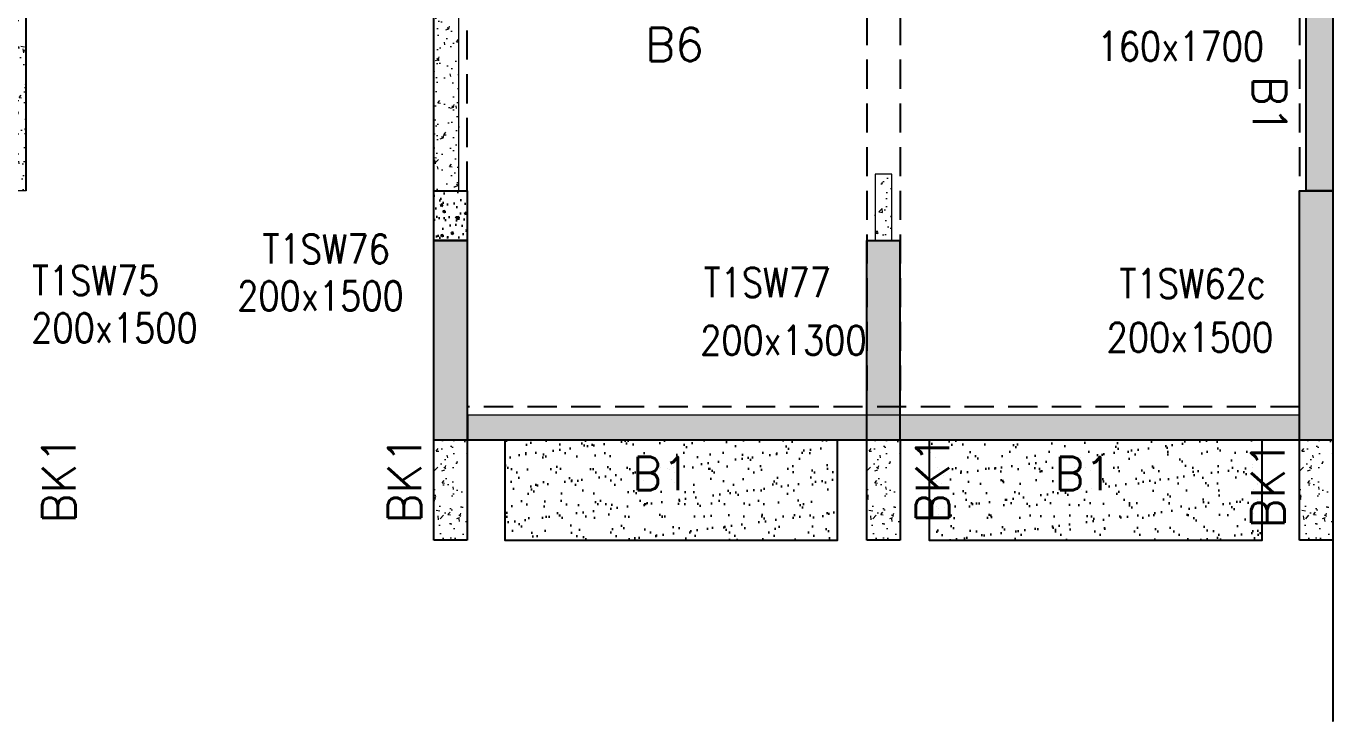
# Model space of a CAD drawing. Header units: millimetres. Extents: x 1078357 to 2594950, y -4969473 to -4636555.
# Drawn here: x 2202055 to 2209905, y -4675745 to -4671563 of the extents above; entities that cross this region are included whole.
import ezdxf

# ---------------------------------------------------------------- set-up
doc = ezdxf.new("R2010")
doc.units = ezdxf.units.MM
for name, pattern in [('CONTINOUS', [0]), ('HIDDEN', [0.375, 0.25, -0.125]), ('New Retail block$0$CONTINOUS', [0])]:
    doc.linetypes.add(name, pattern=pattern)
for name, color, linetype, lineweight in [('A-_ANOTDIMA_D-', 6, 'Continuous', 13), ('COL. NO.', 30, 'Continuous', 25), ('COL. SIZE', 7, 'Continuous', 25), ('HATCH', 8, 'Continuous', 30), ('RCC UPSTAND', 43, 'Continuous', 30), ('S-NON STR RCC WALL', 8, 'Continuous', 0)]:
    doc.layers.add(name, color=color, linetype=linetype, lineweight=lineweight)
for name, color, linetype in [('B-200x325', 201, 'HIDDEN'), ('B-200x650', 241, 'HIDDEN'), ('EXPANSION JOINT', 10, 'HIDDEN'), ('NON STR. RCC WALL', 6, 'Continuous'), ('S-COLUMN_SHEAR WALL', 1, 'Continuous'), ('S-PROJECTION', 54, 'New Retail block$0$CONTINOUS')]:
    doc.layers.add(name, color=color, linetype=linetype)
doc.styles.add('ROMANS', font='romans.shx', dxfattribs={"width": 0.85})
pattern_1 = [(50, (-4174040.86, 23111537.25), (182.184669, -15.9390855), [19.05, -209.55]), (355, (-4174040.86, 23111537.25), (-35.2434214, 191.0568452), [15.24, -167.6405842]), (100.4514447, (-4174025.68, 23111535.92), (146.9412471, 175.1177519), [16.1900088, -178.0902446]), (46.1842, (-4174040.86, 23111588.05), (271.0790409, -42.042328), [28.575, -314.325]), (96.6355576, (-4174018.27, 23111584.54), (237.404134, 247.4261246), [24.2850231, -267.1356082]), (351.1841512, (-4174040.86, 23111588.05), (237.404134, 247.4261246), [22.859967, -251.459732]), (21, (-4174015.46, 23111575.35), (151.6143913, -102.2651982), [19.05, -209.55]), (326, (-4174015.46, 23111575.35), (61.8020283, 184.1879661), [15.24, -167.64]), (71.451445, (-4174002.83, 23111566.83), (213.4164193, 81.9227689), [16.1900088, -178.0899376]), (37.5, (-4174040.86, 23111537.25), (3.08860325, 84.55503887), [0, -165.608, 0, -170.18, 0, -168.275]), (7.5, (-4174040.86, 23111537.25), (66.8196625, 100.18057482), [0, -97.028, 0, -161.798, 0, -64.135]), (327.5, (-4174097.5, 23111537.25), (135.59059517, -5.728744), [0, -63.5, 0, -198.12, 0, -262.89]), (317.5, (-4174122.9, 23111537.25), (148.1291814, 25.42649103), [0, -82.55, 0, -131.572, 0, -186.69])]

# ---------------------------------------------------------------- blocks, each defined once
blk = doc.blocks.new('G$CD63B60BD')
at = {"layer": 'COL. NO.', "linetype": 'Continuous', "style": 'ROMANS', "width": 0.85}
for s, p in [('T1SW76', (38120.4, 1062.3, -320.4)), ('T1SW75', (36735.3, 872.8, -320.4)), ('T1SW77', (40770.4, 860.9, -320.4)), ('T1SW62c', (43268.2, 854.3, -323.1))]:
    blk.add_text(s, height=175, dxfattribs=at).set_placement(p)
at = {"layer": 'COL. SIZE', "linetype": 'Continuous', "style": 'ROMANS', "width": 0.85}
for s, p in [('160x1700', (43136.5, 2279.8, -320.4)), ('200x1500', (37968.1, 780.4, -320.4)), ('200x1500', (36730.7, 588, -320.4)), ('200x1300', (40749.1, 513.6, -320.4)), ('200x1500', (43191.4, 531.1, -323.1))]:
    blk.add_text(s, height=175, dxfattribs=at).set_placement(p)

msp = doc.modelspace()

# ---------------------------------------------------------------- hatches: boundary and pattern name
at = {"layer": 'HATCH'}
h = msp.add_hatch(dxfattribs=at)
h.set_pattern_fill('AR-SAND', color=8, scale=3, angle=179.97015)
h.set_pattern_definition([(37.47015413, (-2888902.94, 18697456.1), (-4.72361136, 146.8264517), [0, -115.824, 0, -129.54, 0, -123.825]), (7.4701541, (-2888902.94, 18697456.1), (134.9689868, 214.9772528), [0, -62.484, 0, -104.394, 0, -40.005]), (327.4701541, (-2888996.67, 18697456.14), (237.2979035, 0.3075449), [0, -38.1, 0, -137.16, 0, -179.07]), (317.4701541, (-2888996.67, 18697456.14), (229.1017424, 66.759465), [0, -19.05, 0, -89.916, 0, -102.87])])
h.paths.add_polyline_path([(2206930, -4674052.5), (2204930, -4674052.5), (2204930, -4674652.5), (2206930, -4674652.5)])
h = msp.add_hatch(dxfattribs=at)
h.set_pattern_fill('AR-SAND', color=8, scale=3, angle=179.97015)
h.set_pattern_definition([(37.47015413, (-2891452.94, 18697456.1), (-4.72361136, 146.8264517), [0, -115.824, 0, -129.54, 0, -123.825]), (7.4701541, (-2891452.94, 18697456.1), (134.9689868, 214.9772528), [0, -62.484, 0, -104.394, 0, -40.005]), (327.4701541, (-2891546.67, 18697456.14), (237.2979035, 0.3075449), [0, -38.1, 0, -137.16, 0, -179.07]), (317.4701541, (-2891546.67, 18697456.14), (229.1017424, 66.759465), [0, -19.05, 0, -89.916, 0, -102.87])])
h.paths.add_polyline_path([(2209480, -4674052.5), (2207480, -4674052.5), (2207480, -4674652.5), (2209480, -4674652.5)])
at = {"layer": 'RCC UPSTAND'}
h = msp.add_hatch(dxfattribs=at)
h.set_pattern_fill('AR-CONC', color=8, scale=20, angle=90)
h.set_pattern_definition([(140, (-1003495.49, -7211297), (12.550427, 143.4520365), [15, -165]), (85, (-1003495.5, -7211297), (-150.438427, -27.7502667), [12, -132]), (190.4514445, (-1003494.45, -7211285.05), (-137.887998, 115.7017693), [12.7480384, -140.2284224]), (136.1842, (-1003535.5, -7211297), (33.103856, 213.448266), [22.5, -247.5]), (186.6356355, (-1003532.73, -7211279.21), (-194.82372, 186.932389), [19.122068, -210.342752]), (81.184164, (-1003535.5, -7211297), (-194.82372, 186.932389), [18, -198]), (111, (-1003525.49, -7211277), (80.523778, 119.3814104), [15, -165]), (56, (-1003525.5, -7211277), (-145.030009, 48.6630664), [12, -132]), (161.4514447, (-1003518.78, -7211267.05), (-64.5062306, 168.0444753), [12.748038, -140.2284224]), (127.5, (-1003495.493, -7211297), (-66.57877077, 2.43197106), [0, -130.4, 0, -134, 0, -132.5]), (97.5, (-1003495.49, -7211297), (-78.8823424, 52.6139075), [0, -76.4, 0, -127.4, 0, -50.5]), (57.5, (-1003495.493, -7211341.6), (4.51097435, 106.7644872), [0, -50, 0, -156, 0, -207]), (47.5, (-1003495.49, -7211361.6), (-20.0209965, 116.6372339), [0, -65, 0, -103.6, 0, -147])])
h.paths.add_polyline_path([(2204704.5, -4672552.5), (2204704.5, -4672852.5), (2204504.6, -4672852.5), (2204504.6, -4672552.5)])
at = {"layer": 'S-COLUMN_SHEAR WALL', "lineweight": 25, "extrusion": (1.00316e-06, -2.11765e-11, 1)}
h = msp.add_hatch(color=1, dxfattribs=at)
h.dxf.hatch_style = 1
h.paths.add_polyline_path([(2209904.6, -4672552.6), (2209744.6, -4672552.6), (2209744.6, -4670852.5), (2209904.6, -4670852.5)])
at = {"layer": 'S-COLUMN_SHEAR WALL', "lineweight": 25}
h = msp.add_hatch(color=1, dxfattribs=at)
h.dxf.hatch_style = 1
h.paths.add_polyline_path([(2209904.6, -4674052.6), (2209704.6, -4674052.6), (2209704.6, -4672552.5), (2209904.6, -4672552.5)])
h = msp.add_hatch(color=1, dxfattribs=at)
h.dxf.hatch_style = 1
h.paths.add_polyline_path([(2204704.6, -4672852.5), (2204704.6, -4674052.5), (2204504.6, -4674052.5), (2204504.6, -4672852.5)])
h = msp.add_hatch(color=1, dxfattribs=at)
h.dxf.hatch_style = 1
h.paths.add_polyline_path([(2207304.6, -4672852.5), (2207304.6, -4674052.5), (2207104.6, -4674052.5), (2207104.6, -4672852.5)])
at = {"layer": 'S-NON STR RCC WALL'}
h = msp.add_hatch(dxfattribs=at)
h.set_pattern_fill('AR-CONC', color=256)
h.set_pattern_definition(pattern_1)
h.paths.add_polyline_path([(2201155, -4671452.6), (2201155, -4669102.6), (2201855, -4669102.6), (2201855, -4669252.6), (2201305, -4669252.6), (2201305, -4671302.6), (2202055, -4671302.6), (2202055, -4672552.5), (2201905, -4672552.5), (2201905, -4671452.6)])
h = msp.add_hatch(dxfattribs=at)
h.set_pattern_fill('AR-CONC', color=256, angle=180)
h.set_pattern_definition(pattern_1)
h.paths.add_polyline_path([(2205405, -4671452.6), (2205405, -4669102.6), (2204705, -4669102.6), (2204705, -4669252.6), (2205255, -4669252.6), (2205255, -4671302.6), (2204505, -4671302.6), (2204505, -4672552.5), (2204655, -4672552.5), (2204655, -4671452.6)])
h = msp.add_hatch(dxfattribs=at)
h.set_pattern_fill('AR-CONC', color=256, angle=180)
h.set_pattern_definition([(50, (2207217.9, -4892742.73), (182.18467, -15.93909), [19.05, -209.55]), (355, (2207217.9, -4892742.73), (-35.24342, 191.05685), [15.24, -167.64058]), (100.451445, (2207233.08, -4892744.06), (146.94125, 175.11775), [16.19001, -178.09024]), (46.1842, (2207217.9, -4892691.93), (271.07904, -42.04233), [28.575, -314.325]), (96.63556, (2207240.5, -4892695.44), (237.40413, 247.42612), [24.28502, -267.1356]), (351.18415, (2207217.9, -4892691.93), (237.40413, 247.42612), [22.85997, -251.45973]), (21, (2207243.3, -4892704.63), (151.61439, -102.2652), [19.05, -209.55]), (326, (2207243.3, -4892704.63), (61.80203, 184.18797), [15.24, -167.64]), (71.451445, (2207255.93, -4892713.16), (213.41642, 81.92277), [16.19001, -178.08994]), (37.5, (2207217.9, -4892742.733), (3.088603, 84.555039), [0, -165.608, 0, -170.18, 0, -168.275]), (7.5, (2207217.9, -4892742.73), (66.819663, 100.180575), [0, -97.028, 0, -161.798, 0, -64.135]), (327.5, (2207161.256, -4892742.73), (135.590595, -5.728744), [0, -63.5, 0, -198.12, 0, -262.89]), (317.5, (2207135.86, -4892742.73), (148.12918, 25.42649), [0, -82.55, 0, -131.572, 0, -186.69])])
h.paths.add_polyline_path([(2207155.1, -4672852.8), (2207255.1, -4672852.8), (2207255.1, -4672452.3), (2207155.1, -4672452.3)])
h = msp.add_hatch(dxfattribs=at)
h.set_pattern_fill('AR-CONC', color=256, angle=180)
h.set_pattern_definition([(50, (-5271265.58, 27795556.43), (182.184669, -15.93908554), [19.05, -209.55]), (355, (-5271265.58, 27795556.43), (-35.2434214, 191.0568452), [15.24, -167.6405842]), (100.4514447, (-5271250.4, 27795555.1), (146.9412471, 175.1177519), [16.1900088, -178.0902446]), (46.1842, (-5271265.58, 27795607.23), (271.0790409, -42.042328), [28.575, -314.325]), (96.6355576, (-5271242.99, 27795603.73), (237.404134, 247.4261246), [24.2850231, -267.1356082]), (351.1841512, (-5271265.58, 27795607.23), (237.404134, 247.4261246), [22.859967, -251.459732]), (21, (-5271240.18, 27795594.53), (151.6143913, -102.2651982), [19.05, -209.55]), (326, (-5271240.18, 27795594.53), (61.8020283, 184.1879661), [15.24, -167.64]), (71.451445, (-5271227.54, 27795586.01), (213.4164193, 81.9227689), [16.1900088, -178.0899376]), (37.5, (-5271265.576, 27795556.434), (3.08860325, 84.55503887), [0, -165.608, 0, -170.18, 0, -168.275]), (7.5, (-5271265.58, 27795556.43), (66.8196625, 100.18057482), [0, -97.028, 0, -161.798, 0, -64.135]), (327.5, (-5271322.22, 27795556.434), (135.59059517, -5.72874399), [0, -63.5, 0, -198.12, 0, -262.89]), (317.5, (-5271347.62, 27795556.43), (148.1291814, 25.42649103), [0, -82.55, 0, -131.572, 0, -186.69])])
h.paths.add_polyline_path([(2204708, -4674052.6), (2209705, -4674052.6), (2209705, -4673902.6), (2204708, -4673902.6)])
h = msp.add_hatch(dxfattribs=at)
h.set_pattern_fill('AR-CONC', color=256, angle=180)
h.set_pattern_definition([(50, (-7425667.36, 37565054.81), (182.184669, -15.93908554), [19.05, -209.55]), (355, (-7425667.36, 37565054.81), (-35.2434214, 191.0568452), [15.24, -167.6405842]), (100.4514447, (-7425652.18, 37565053.48), (146.9412471, 175.1177519), [16.1900088, -178.0902446]), (46.1842, (-7425667.36, 37565105.61), (271.0790409, -42.0423279), [28.575, -314.325]), (96.6355576, (-7425644.77, 37565102.1), (237.404134, 247.4261246), [24.2850231, -267.1356082]), (351.1841512, (-7425667.36, 37565105.6), (237.404134, 247.4261246), [22.859967, -251.459732]), (21, (-7425641.96, 37565092.91), (151.61439127, -102.2651982), [19.05, -209.55]), (326, (-7425641.96, 37565092.91), (61.80202835, 184.1879661), [15.24, -167.64]), (71.451445, (-7425629.32, 37565084.39), (213.4164193, 81.9227689), [16.1900088, -178.0899376]), (37.5, (-7425667.36, 37565054.81), (3.08860325, 84.55503887), [0, -165.608, 0, -170.18, 0, -168.275]), (7.5, (-7425667.36, 37565054.81), (66.81966251, 100.18057482), [0, -97.028, 0, -161.798, 0, -64.135]), (327.5, (-7425724, 37565054.81), (135.59059517, -5.72874399), [0, -63.5, 0, -198.12, 0, -262.89]), (317.5, (-7425749.4, 37565054.81), (148.1291814, 25.42649103), [0, -82.55, 0, -131.572, 0, -186.69])])
h.paths.add_polyline_path([(2204704.9, -4674052.5), (2204504.9, -4674052.5), (2204504.9, -4674652.5), (2204704.9, -4674652.5), (2204704.9, -4674652.5), (2204704.9, -4674052.6)], is_closed=False)
h = msp.add_hatch(dxfattribs=at)
h.set_pattern_fill('AR-CONC', color=256, angle=180)
h.set_pattern_definition([(50, (-7423067.38, 37565054.81), (182.184669, -15.93908554), [19.05, -209.55]), (355, (-7423067.38, 37565054.81), (-35.2434214, 191.0568452), [15.24, -167.6405842]), (100.4514447, (-7423052.2, 37565053.48), (146.9412471, 175.1177519), [16.1900088, -178.0902446]), (46.1842, (-7423067.38, 37565105.61), (271.0790409, -42.0423279), [28.575, -314.325]), (96.6355576, (-7423044.8, 37565102.1), (237.404134, 247.4261246), [24.2850231, -267.1356082]), (351.1841512, (-7423067.38, 37565105.6), (237.404134, 247.4261246), [22.859967, -251.459732]), (21, (-7423041.98, 37565092.91), (151.61439127, -102.2651982), [19.05, -209.55]), (326, (-7423041.98, 37565092.91), (61.80202835, 184.1879661), [15.24, -167.64]), (71.451445, (-7423029.34, 37565084.39), (213.4164193, 81.9227689), [16.1900088, -178.0899376]), (37.5, (-7423067.38, 37565054.81), (3.08860325, 84.55503887), [0, -165.608, 0, -170.18, 0, -168.275]), (7.5, (-7423067.38, 37565054.81), (66.81966251, 100.18057482), [0, -97.028, 0, -161.798, 0, -64.135]), (327.5, (-7423124.02, 37565054.81), (135.59059517, -5.72874399), [0, -63.5, 0, -198.12, 0, -262.89]), (317.5, (-7423149.42, 37565054.81), (148.1291814, 25.42649103), [0, -82.55, 0, -131.572, 0, -186.69])])
h.paths.add_polyline_path([(2207304.9, -4674052.5), (2207104.9, -4674052.5), (2207104.9, -4674652.5), (2207304.9, -4674652.5), (2207304.9, -4674652.5), (2207304.9, -4674052.6)], is_closed=False)
h = msp.add_hatch(dxfattribs=at)
h.set_pattern_fill('AR-CONC', color=256, angle=180)
h.set_pattern_definition([(50, (-7420467.36, 37565054.81), (182.184669, -15.93908554), [19.05, -209.55]), (355, (-7420467.36, 37565054.81), (-35.2434214, 191.0568452), [15.24, -167.6405842]), (100.4514447, (-7420452.18, 37565053.48), (146.9412471, 175.1177519), [16.1900088, -178.0902446]), (46.1842, (-7420467.36, 37565105.61), (271.0790409, -42.0423279), [28.575, -314.325]), (96.6355576, (-7420444.77, 37565102.1), (237.404134, 247.4261246), [24.2850231, -267.1356082]), (351.1841512, (-7420467.36, 37565105.6), (237.404134, 247.4261246), [22.859967, -251.459732]), (21, (-7420441.96, 37565092.91), (151.61439127, -102.2651982), [19.05, -209.55]), (326, (-7420441.96, 37565092.91), (61.80202835, 184.1879661), [15.24, -167.64]), (71.451445, (-7420429.32, 37565084.39), (213.4164193, 81.9227689), [16.1900088, -178.0899376]), (37.5, (-7420467.36, 37565054.81), (3.08860325, 84.55503887), [0, -165.608, 0, -170.18, 0, -168.275]), (7.5, (-7420467.36, 37565054.81), (66.81966251, 100.18057482), [0, -97.028, 0, -161.798, 0, -64.135]), (327.5, (-7420524, 37565054.81), (135.59059517, -5.72874399), [0, -63.5, 0, -198.12, 0, -262.89]), (317.5, (-7420549.4, 37565054.81), (148.1291814, 25.42649103), [0, -82.55, 0, -131.572, 0, -186.69])])
h.paths.add_polyline_path([(2209904.9, -4674052.5), (2209704.9, -4674052.5), (2209704.9, -4674652.5), (2209904.9, -4674652.5), (2209904.9, -4674652.5), (2209904.9, -4674052.6)], is_closed=False)

# ---------------------------------------------------------------- linework, layer by layer
at = {"layer": 'B-200x650', "linetype": 'CONTINOUS', "ltscale": 700}
for p, q in [((2209905, -4667102.5, 0), (2209905, -4672552.5, 0)), ((2202055, -4672552.5, 0), (2202055, -4670252.5, 0)), ((2204505, -4672552.5, 0), (2204505, -4670252.5, 0)), ((2204504.9, -4674652.5, 0), (2204504.9, -4674052.5, 0)), ((2204704.9, -4674052.5, 0), (2204704.9, -4674652.5, 0)), ((2209705, -4674052.5, 0), (2204705, -4674052.5, 0)), ((2207104.9, -4674652.5, 0), (2207104.9, -4674052.5, 0)), ((2207304.9, -4674052.5, 0), (2207304.9, -4674652.5, 0)), ((2209704.9, -4674652.5, 0), (2209704.9, -4674052.5, 0)), ((2209904.9, -4674052.5, 0), (2209904.9, -4674652.5, 0)), ((2204704.9, -4674652.5, 0), (2204504.9, -4674652.5, 0)), ((2207304.9, -4674652.5, 0), (2207104.9, -4674652.5, 0)), ((2209904.9, -4674652.5, 0), (2209704.9, -4674652.5, 0))]:
    msp.add_line(p, q, dxfattribs=at)
at = {"layer": 'B-200x650', "linetype": 'HIDDEN', "ltscale": 700}
for p, q in [((2207105, -4667302.5, 0), (2207105, -4673752.5, 0)), ((2207305, -4667302.5, 0), (2207305, -4673752.5, 0)), ((2209705, -4667302.5, 0), (2209705, -4672552.5, 0)), ((2204705, -4672552.5, 0), (2204705, -4670252.5, 0)), ((2209705, -4673852.5, 0), (2204705, -4673852.5, 0))]:
    msp.add_line(p, q, dxfattribs=at)
at = {"layer": 'EXPANSION JOINT'}
msp.add_line((2209904.8, -4655412.5, 0), (2209904.8, -4675745.1, 0), dxfattribs=at)
msp.add_line((2209904.8, -4655412.5, 0), (2209904.8, -4675745.1, 0), dxfattribs=at)
at = {"layer": 'NON STR. RCC WALL', "elevation": 0}
msp.add_lwpolyline([(2204704.5, -4672552.5), (2204704.5, -4672852.5), (2204504.6, -4672852.5), (2204504.6, -4672552.5)], close=True, dxfattribs=at)
at = {"layer": 'S-COLUMN_SHEAR WALL', "color": 1, "lineweight": 25, "extrusion": (1.00316e-06, -2.11765e-11, 1), "elevation": 2.2}
msp.add_lwpolyline([(2209904.6, -4672552.5), (2209744.6, -4672552.5), (2209744.6, -4670852.5), (2209904.6, -4670852.5)], close=True, dxfattribs=at)
at = {"layer": 'S-COLUMN_SHEAR WALL', "color": 1, "lineweight": 25, "elevation": 0}
for points in [[(2209904.6, -4674052.6), (2209704.6, -4674052.6), (2209704.6, -4672552.5), (2209904.6, -4672552.5)], [(2204704.6, -4674052.5), (2204504.6, -4674052.5), (2204504.6, -4672852.5), (2204704.6, -4672852.5)], [(2207104.6, -4672852.7), (2207304.6, -4672852.7), (2207304.6, -4674052.5), (2207104.6, -4674052.5)]]:
    msp.add_lwpolyline(points, close=True, dxfattribs=at)
at = {"layer": 'S-NON STR RCC WALL', "elevation": 0}
for points in [[(2201155, -4671452.6), (2201155, -4669102.6), (2201855, -4669102.6), (2201855, -4669252.6), (2201305, -4669252.6), (2201305, -4671302.6), (2202055, -4671302.6), (2202055, -4672552.5), (2201905, -4672552.5), (2201905, -4671452.6)], [(2205405, -4671452.6), (2205405, -4669102.6), (2204705, -4669102.6), (2204705, -4669252.6), (2205255, -4669252.6), (2205255, -4671302.6), (2204505, -4671302.6), (2204505, -4672552.5), (2204655, -4672552.5), (2204655, -4671452.6)], [(2207155.1, -4672852.8), (2207255.1, -4672852.8), (2207255.1, -4672452.3), (2207155.1, -4672452.3)], [(2204708, -4674052.6), (2209705, -4674052.6), (2209705, -4673902.6), (2204708, -4673902.6)]]:
    msp.add_lwpolyline(points, close=True, dxfattribs=at)
at = {"layer": 'S-PROJECTION', "elevation": 0}
for points in [[(2206930, -4674052.5), (2204930, -4674052.5), (2204930, -4674652.5), (2206930, -4674652.5)], [(2209480, -4674052.5), (2207480, -4674052.5), (2207480, -4674652.5), (2209480, -4674652.5)]]:
    msp.add_lwpolyline(points, close=True, dxfattribs=at)

# ---------------------------------------------------------------- block references
at = {"layer": 'A-_ANOTDIMA_D-', "color": 2, "ltscale": 700}
msp.add_blockref('G$CD63B60BD', (2165354.6, -4674052.5, 0), dxfattribs=at)

# ---------------------------------------------------------------- texts
at = {"layer": 'B-200x325', "linetype": 'Continuous', "ltscale": 700, "style": 'ROMANS'}
msp.add_text('B6', height=200, rotation=0.00134, dxfattribs=at).set_placement((2205774.3, -4671774.5, -2.7))
at = {"layer": 'B-200x650', "linetype": 'HIDDEN', "ltscale": 500, "style": 'ROMANS'}
for rotation, p in [(269.99906, (2209424.8, -4671862.4, -2.7)), (0.00094, (2205695, -4674352.8, -2.7)), (0.00094, (2208232.3, -4674352.9, -2.7))]:
    msp.add_text('B1', height=200, rotation=rotation, dxfattribs=at).set_placement(p)
at = {"layer": 'B-200x650', "linetype": 'CONTINOUS', "ltscale": 700, "style": 'ROMANS'}
for p in [(2202350.6, -4674552.2, 50), (2204427.8, -4674552.2, 50), (2207600.6, -4674552.2, 50), (2209614.2, -4674582.9, 50)]:
    msp.add_text('BK1', height=200, rotation=90, dxfattribs=at).set_placement(p)

doc.saveas('drawing.dxf')
